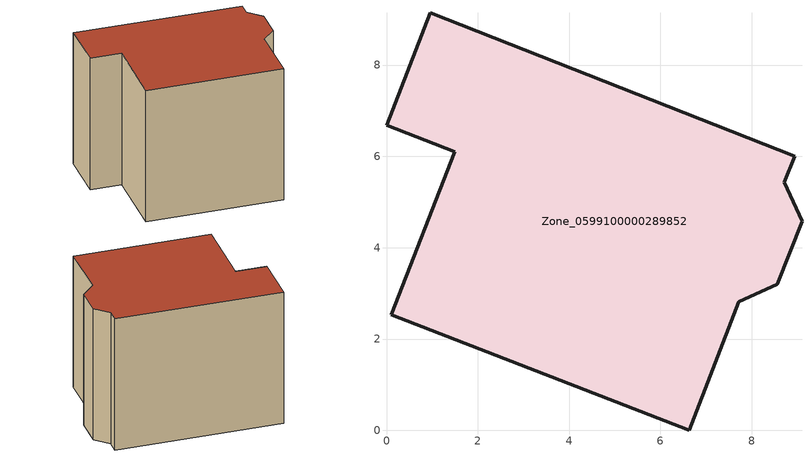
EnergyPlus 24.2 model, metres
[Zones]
Zone_0599100000289852
 floor ground (C_G): 9.1,4.58 8.56,3.2 7.71,2.82 6.63,0 0.11,2.53 1.49,6.1 0,6.68 0.96,9.15 8.94,6.01 8.71,5.43 z0
 wall outside (C_F): 1.49,6.1 0.11,2.53 6.63,0 7.71,2.82 8.56,3.2 9.1,4.58 8.71,5.43 8.94,6.01 0.96,9.15 0,6.68 1.49,6.1 z0:7.29
 roof outside (C_R): 8.71,5.43 8.94,6.01 0.96,9.15 0,6.68 1.49,6.1 0.11,2.53 6.63,0 7.71,2.82 8.56,3.2 9.1,4.58 z7.29
[BUILDING]
Pand.0599100000289852: North Axis=0; Terrain=City; Loads Convergence Tolerance Value=0.04; Temperature Convergence Tolerance Value=0.4; Solar Distribution=FullExterior; Maximum Number of Warmup Days=25; Minimum Number of Warmup Days=1
[Site:Location]
Rotterdam.The.Hague.AP_ZH_NLD Design_Conditions: Latitude=51.96; Longitude=4.45; Time Zone=1; Elevation=-4.5
[SITE:GROUNDTEMPERATURE:BUILDINGSURFACE]
18, 18, 18, 18, 18, 18, 18, 18, 18, 18, 18, 18
[MATERIAL] Thermal Absorptance=0.9; Solar Absorptance=0.7; Visible Absorptance=0.7
Name | Roughness | Thickness | Conductivity | Density | Specific Heat
G.TC.1946 | MediumSmooth | 0.15 | 1 | 540 | 1210
F.TC.1946 | Rough | 0.3 | 0.857143 | 1920 | 840
R.TC.1946 | MediumRough | 0.2 | 0.909091 | 1500 | 1000
[CONSTRUCTION]
C_G: G.TC.1946
C_F: F.TC.1946
C_R: R.TC.1946
[ZONE]
Zone_0599100000289852: Type=1; Multiplier=1; Ceiling Height=Autocalculate; Volume=Autocalculate; Floor Area=autocalculate; Part of Total Floor Area=Yes
[ZONEINFILTRATION:DESIGNFLOWRATE]
Infil_Zone_0599100000289852: Zone or ZoneList or Space or SpaceList=Zone_0599100000289852; Schedule=AlwaysOn; Design Flow Rate Calculation Method=Flow/Area; Flow Rate per Floor Area=0.003; Constant Term Coefficient=1; Temperature Term Coefficient=0; Velocity Term Coefficient=0; Velocity Squared Term Coefficient=0
[HVACTEMPLATE:ZONE:IDEALLOADSAIRSYSTEM]
Zone_0599100000289852: Maximum Heating Supply Air Temperature=50; Minimum Cooling Supply Air Temperature=13; Maximum Heating Supply Air Humidity Ratio=0.0156; Minimum Cooling Supply Air Humidity Ratio=0.0077; Heating Limit=NoLimit; Cooling Limit=NoLimit; Dehumidification Control Type=ConstantSensibleHeatRatio; Cooling Sensible Heat Ratio=0.7; Dehumidification Setpoint=60; Humidification Control Type=None; Humidification Setpoint=30; Outdoor Air Method=None; Outdoor Air Flow Rate per Person=0.00944; Outdoor Air Flow Rate per Zone Floor Area=0; Outdoor Air Flow Rate per Zone=0; Demand Controlled Ventilation Type=None; Outdoor Air Economizer Type=NoEconomizer; Heat Recovery Type=None; Sensible Heat Recovery Effectiveness=0.7; Latent Heat Recovery Effectiveness=0.65
[ZONECONTROL:THERMOSTAT]
ThermostatControl_Zone_0599100000289852: Zone or ZoneList=Zone_0599100000289852; Control Type Schedule=DualSetpointControlType; Control 1=Thermostat_Zone_0599100000289852; Temperature Difference Between Cutout And Setpoint=0
[THERMOSTATSETPOINT:DUALSETPOINT]
Thermostat_Zone_0599100000289852: Heating Setpoint Temperature Schedule=HeatingSetpoint_Zone_0599100000289852; Cooling Setpoint Temperature Schedule=CoolingSetpoint_Zone_0599100000289852
[SCHEDULE:COMPACT]
HeatingSetpoint_Zone_0599100000289852: Through: 12/31, For: AllDays, Until: 24:00, 21
CoolingSetpoint_Zone_0599100000289852: Through: 12/31, For: AllDays, Until: 24:00, 24
DualSetpointControlType: Through: 12/31, For: AllDays, Until: 24:00, 4
AlwaysOn: Through: 12/31, For: AllDays, Until: 24:00, 1
